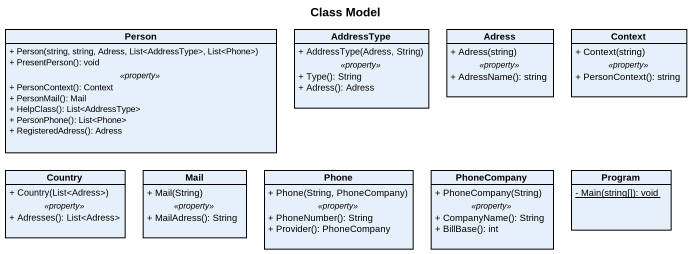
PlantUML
@startuml
title Class Model
hide circle
hide empty members
skinparam classAttributeIconSize 0
class "Person" as Person_ {
  + Person(string, string, Adress, List<AddressType>, List<Phone>)
  + PresentPerson(): void
  .. <<property>> ..
  + PersonContext(): Context
  + PersonMail(): Mail
  + HelpClass(): List<AddressType>
  + PersonPhone(): List<Phone>
  + RegisteredAdress(): Adress
}
class AddressType {
  + AddressType(Adress, String)
  .. <<property>> ..
  + Type(): String
  + Adress(): Adress
}
class Adress {
  + Adress(string)
  .. <<property>> ..
  + AdressName(): string
}
class Context {
  + Context(string)
  .. <<property>> ..
  + PersonContext(): string
}
class Country {
  + Country(List<Adress>)
  .. <<property>> ..
  + Adresses(): List<Adress>
}
class Mail {
  + Mail(String)
  .. <<property>> ..
  + MailAdress(): String
}
class Phone {
  + Phone(String, PhoneCompany)
  .. <<property>> ..
  + PhoneNumber(): String
  + Provider(): PhoneCompany
}
class PhoneCompany {
  + PhoneCompany(String)
  .. <<property>> ..
  + CompanyName(): String
  + BillBase(): int
}
class Program {
  {static} - Main(string[]): void
}
@enduml
